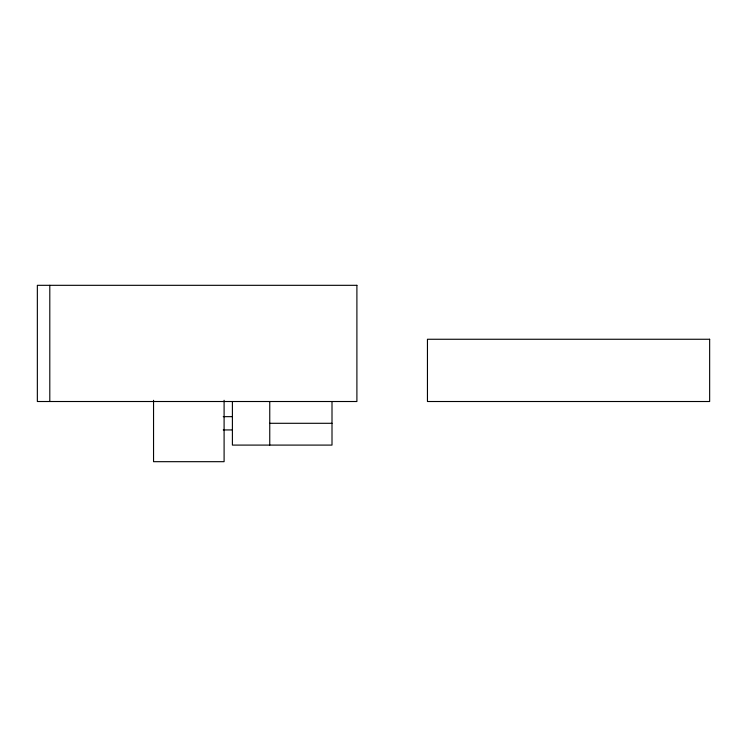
<?xml version="1.0" encoding="UTF-8"?>
<svg xmlns="http://www.w3.org/2000/svg" width="747" height="747" viewBox="0 0 747 747"><rect width="100%" height="100%" fill="white"/><g stroke="black" fill="none" stroke-linecap="round" stroke-linejoin="round"><path stroke-width="1.12" d="M223.241 416.658L232.401 416.658M269.751 423.297L332.004 423.297M223.241 429.936L232.401 429.936M332.004 401.512L332.004 445.091L232.401 445.091L232.401 401.512M269.751 401.512L269.751 445.091M224.1 400.299L224.1 461.683L153.546 461.683L153.546 400.299M49.797 285.317L49.797 401.512M356.898 285.317L37.35 285.317L37.35 401.512L356.898 401.512L356.898 285.317M709.65 339.259L427.452 339.259L427.452 401.512L709.65 401.512L709.65 339.259"/></g></svg>
